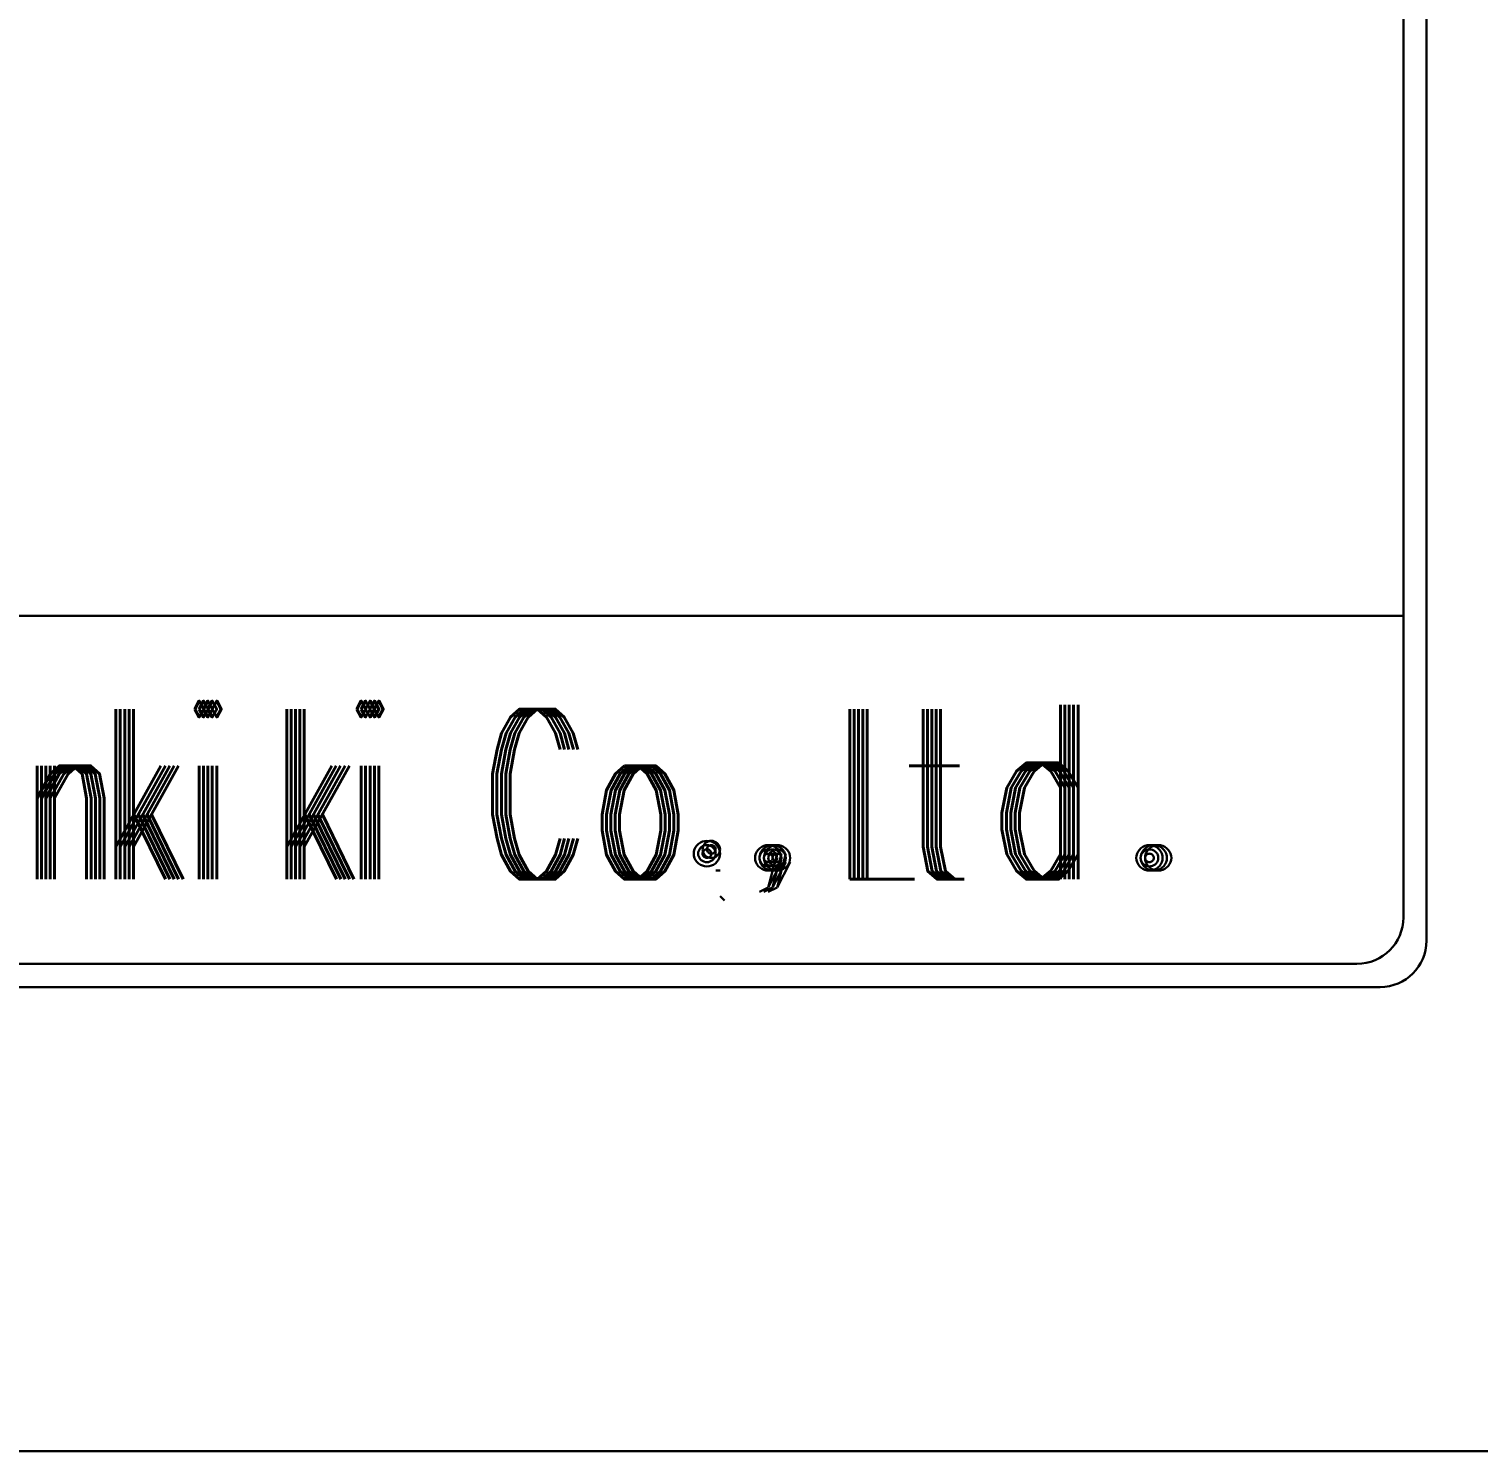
# Model space of a CAD drawing. Header units: millimetres. Extents: x 112 to 1408, y 148 to 1021.
# Drawn here: x 361.4 to 392.63, y 303 to 333.65 of the extents above; entities that cross this region are included whole.
import ezdxf

# ---------------------------------------------------------------- set-up
doc = ezdxf.new("R2010")
doc.units = ezdxf.units.MM
doc.layers.get('0').update_dxf_attribs({"color": 5, "lineweight": 30})
doc.styles.get("Standard").update_dxf_attribs({"font": 'simplex.shx', "width": 0.8, "bigfont": 'extfont.shx'})

msp = doc.modelspace()

# ---------------------------------------------------------------- linework, layer by layer
for p, q in [((391.521, 313.999), (391.521, 359.999)), ((391.021, 314.499), (391.021, 359.499)), ((391.021, 320.999), (247.021, 320.999)), ((377.521, 315.874), (377.332, 315.141)), ((377.616, 315.874), (377.427, 315.141)), ((377.71, 315.874), (377.521, 315.141)), ((376.199, 315.508), (376.294, 315.508)), ((377.616, 315.691), (377.332, 315.141)), ((377.71, 315.691), (377.427, 315.141)), ((377.804, 315.691), (377.521, 315.141)), ((377.332, 315.141), (377.143, 315.049)), ((377.427, 315.141), (377.238, 315.049)), ((377.521, 315.141), (377.332, 315.049)), ((376.294, 314.958), (376.388, 314.866)), ((248.021, 313.499), (390.021, 313.499)), ((247.521, 312.999), (390.521, 312.999)), ((406.521, 302.999), (242.521, 302.999))]:
    msp.add_line(p, q)
for points in [[(376.294, 315.874), (376.289, 315.922), (376.276, 315.968), (376.256, 316.012), (376.227, 316.051), (376.192, 316.085), (376.152, 316.113), (376.107, 316.133), (376.059, 316.145), (376.01, 316.149), (375.961, 316.145), (375.913, 316.133), (375.869, 316.113), (375.828, 316.085), (375.793, 316.051), (375.765, 316.012), (375.744, 315.968), (375.731, 315.922), (375.727, 315.874), (375.731, 315.827), (375.744, 315.78), (375.765, 315.737), (375.793, 315.698), (375.828, 315.664), (375.869, 315.636), (375.913, 315.616), (375.961, 315.604), (376.01, 315.599), (376.059, 315.604), (376.107, 315.616), (376.152, 315.636), (376.192, 315.664), (376.227, 315.698), (376.256, 315.737), (376.276, 315.78), (376.289, 315.827), (376.294, 315.874)], [(376.294, 315.966), (376.291, 315.998), (376.282, 316.029), (376.268, 316.058), (376.249, 316.084), (376.226, 316.106), (376.199, 316.125), (376.169, 316.138), (376.137, 316.147), (376.105, 316.149), (376.072, 316.147), (376.04, 316.138), (376.01, 316.125), (375.983, 316.106), (375.96, 316.084), (375.941, 316.058), (375.927, 316.029), (375.919, 315.998), (375.916, 315.966), (375.919, 315.934), (375.927, 315.903), (375.941, 315.874), (375.96, 315.848), (375.983, 315.826), (376.01, 315.807), (376.04, 315.794), (376.072, 315.785), (376.105, 315.783), (376.137, 315.785), (376.169, 315.794), (376.199, 315.807), (376.226, 315.826), (376.249, 315.848), (376.268, 315.874), (376.282, 315.903), (376.291, 315.934), (376.294, 315.966)], [(376.199, 315.874), (376.196, 315.906), (376.188, 315.937), (376.174, 315.966), (376.155, 315.992), (376.132, 316.015), (376.105, 316.033), (376.075, 316.047), (376.043, 316.055), (376.01, 316.058), (375.977, 316.055), (375.946, 316.047), (375.916, 316.033), (375.889, 316.015), (375.866, 315.992), (375.847, 315.966), (375.833, 315.937), (375.824, 315.906), (375.821, 315.874), (375.824, 315.843), (375.833, 315.812), (375.847, 315.783), (375.866, 315.757), (375.889, 315.734), (375.916, 315.716), (375.946, 315.702), (375.977, 315.694), (376.01, 315.691), (376.043, 315.694), (376.075, 315.702), (376.105, 315.716), (376.132, 315.734), (376.155, 315.757), (376.174, 315.783), (376.188, 315.812), (376.196, 315.843), (376.199, 315.874)], [(376.105, 315.874), (376.103, 315.89), (376.099, 315.906), (376.092, 315.92), (376.083, 315.933), (376.071, 315.945), (376.057, 315.954), (376.042, 315.961), (376.027, 315.965), (376.01, 315.966), (375.994, 315.965), (375.978, 315.961), (375.963, 315.954), (375.949, 315.945), (375.938, 315.933), (375.928, 315.92), (375.921, 315.906), (375.917, 315.89), (375.916, 315.874), (375.917, 315.858), (375.921, 315.843), (375.928, 315.829), (375.938, 315.815), (375.949, 315.804), (375.963, 315.795), (375.978, 315.788), (375.994, 315.784), (376.01, 315.783), (376.027, 315.784), (376.042, 315.788), (376.057, 315.795), (376.071, 315.804), (376.083, 315.815), (376.092, 315.829), (376.099, 315.843), (376.103, 315.858), (376.105, 315.874)], [(376.199, 315.966), (376.198, 315.982), (376.193, 315.997), (376.186, 316.012), (376.177, 316.025), (376.165, 316.036), (376.152, 316.045), (376.137, 316.052), (376.121, 316.056), (376.105, 316.058), (376.088, 316.056), (376.072, 316.052), (376.057, 316.045), (376.044, 316.036), (376.032, 316.025), (376.023, 316.012), (376.016, 315.997), (376.012, 315.982), (376.01, 315.966), (376.012, 315.95), (376.016, 315.935), (376.023, 315.92), (376.032, 315.907), (376.044, 315.896), (376.057, 315.887), (376.072, 315.88), (376.088, 315.876), (376.105, 315.874), (376.121, 315.876), (376.137, 315.88), (376.152, 315.887), (376.165, 315.896), (376.177, 315.907), (376.186, 315.92), (376.193, 315.935), (376.198, 315.95), (376.199, 315.966)], [(377.616, 315.783), (377.611, 315.83), (377.599, 315.877), (377.578, 315.92), (377.549, 315.959), (377.514, 315.993), (377.474, 316.021), (377.429, 316.041), (377.382, 316.054), (377.332, 316.058), (377.283, 316.054), (377.235, 316.041), (377.191, 316.021), (377.15, 315.993), (377.115, 315.959), (377.087, 315.92), (377.066, 315.877), (377.053, 315.83), (377.049, 315.783), (377.053, 315.735), (377.066, 315.689), (377.087, 315.645), (377.115, 315.606), (377.15, 315.572), (377.191, 315.545), (377.235, 315.524), (377.283, 315.512), (377.332, 315.508), (377.382, 315.512), (377.429, 315.524), (377.474, 315.545), (377.514, 315.572), (377.549, 315.606), (377.578, 315.645), (377.599, 315.689), (377.611, 315.735), (377.616, 315.783)], [(377.71, 315.783), (377.706, 315.83), (377.693, 315.877), (377.672, 315.92), (377.644, 315.959), (377.609, 315.993), (377.568, 316.021), (377.524, 316.041), (377.476, 316.054), (377.427, 316.058), (377.378, 316.054), (377.33, 316.041), (377.285, 316.021), (377.245, 315.993), (377.21, 315.959), (377.181, 315.92), (377.161, 315.877), (377.148, 315.83), (377.143, 315.783), (377.148, 315.735), (377.161, 315.689), (377.181, 315.645), (377.21, 315.606), (377.245, 315.572), (377.285, 315.545), (377.33, 315.524), (377.378, 315.512), (377.427, 315.508), (377.476, 315.512), (377.524, 315.524), (377.568, 315.545), (377.609, 315.572), (377.644, 315.606), (377.672, 315.645), (377.693, 315.689), (377.706, 315.735), (377.71, 315.783)], [(377.521, 315.783), (377.518, 315.815), (377.51, 315.845), (377.496, 315.874), (377.477, 315.901), (377.454, 315.923), (377.427, 315.941), (377.397, 315.955), (377.365, 315.963), (377.332, 315.966), (377.3, 315.963), (377.268, 315.955), (377.238, 315.941), (377.211, 315.923), (377.188, 315.901), (377.169, 315.874), (377.155, 315.845), (377.146, 315.815), (377.143, 315.783), (377.146, 315.751), (377.155, 315.72), (377.169, 315.691), (377.188, 315.665), (377.211, 315.642), (377.238, 315.624), (377.268, 315.61), (377.3, 315.602), (377.332, 315.599), (377.365, 315.602), (377.397, 315.61), (377.427, 315.624), (377.454, 315.642), (377.477, 315.665), (377.496, 315.691), (377.51, 315.72), (377.518, 315.751), (377.521, 315.783)], [(377.804, 315.783), (377.8, 315.83), (377.787, 315.877), (377.767, 315.92), (377.738, 315.959), (377.703, 315.993), (377.663, 316.021), (377.618, 316.041), (377.57, 316.054), (377.521, 316.058), (377.472, 316.054), (377.424, 316.041), (377.38, 316.021), (377.339, 315.993), (377.304, 315.959), (377.276, 315.92), (377.255, 315.877), (377.242, 315.83), (377.238, 315.783), (377.242, 315.735), (377.255, 315.689), (377.276, 315.645), (377.304, 315.606), (377.339, 315.572), (377.38, 315.545), (377.424, 315.524), (377.472, 315.512), (377.521, 315.508), (377.57, 315.512), (377.618, 315.524), (377.663, 315.545), (377.703, 315.572), (377.738, 315.606), (377.767, 315.645), (377.787, 315.689), (377.8, 315.735), (377.804, 315.783)], [(377.616, 315.783), (377.613, 315.815), (377.604, 315.845), (377.59, 315.874), (377.571, 315.901), (377.548, 315.923), (377.521, 315.941), (377.491, 315.955), (377.46, 315.963), (377.427, 315.966), (377.394, 315.963), (377.362, 315.955), (377.332, 315.941), (377.305, 315.923), (377.282, 315.901), (377.263, 315.874), (377.249, 315.845), (377.241, 315.815), (377.238, 315.783), (377.241, 315.751), (377.249, 315.72), (377.263, 315.691), (377.282, 315.665), (377.305, 315.642), (377.332, 315.624), (377.362, 315.61), (377.394, 315.602), (377.427, 315.599), (377.46, 315.602), (377.491, 315.61), (377.521, 315.624), (377.548, 315.642), (377.571, 315.665), (377.59, 315.691), (377.604, 315.72), (377.613, 315.751), (377.616, 315.783)], [(377.427, 315.783), (377.425, 315.799), (377.421, 315.814), (377.414, 315.829), (377.405, 315.842), (377.393, 315.853), (377.38, 315.862), (377.365, 315.869), (377.349, 315.873), (377.332, 315.874), (377.316, 315.873), (377.3, 315.869), (377.285, 315.862), (377.272, 315.853), (377.26, 315.842), (377.251, 315.829), (377.244, 315.814), (377.239, 315.799), (377.238, 315.783), (377.239, 315.767), (377.244, 315.751), (377.251, 315.737), (377.26, 315.724), (377.272, 315.713), (377.285, 315.703), (377.3, 315.697), (377.316, 315.692), (377.332, 315.691), (377.349, 315.692), (377.365, 315.697), (377.38, 315.703), (377.393, 315.713), (377.405, 315.724), (377.414, 315.737), (377.421, 315.751), (377.425, 315.767), (377.427, 315.783)], [(377.71, 315.783), (377.707, 315.815), (377.699, 315.845), (377.685, 315.874), (377.666, 315.901), (377.643, 315.923), (377.616, 315.941), (377.586, 315.955), (377.554, 315.963), (377.521, 315.966), (377.488, 315.963), (377.457, 315.955), (377.427, 315.941), (377.4, 315.923), (377.377, 315.901), (377.358, 315.874), (377.344, 315.845), (377.335, 315.815), (377.332, 315.783), (377.335, 315.751), (377.344, 315.72), (377.358, 315.691), (377.377, 315.665), (377.4, 315.642), (377.427, 315.624), (377.457, 315.61), (377.488, 315.602), (377.521, 315.599), (377.554, 315.602), (377.586, 315.61), (377.616, 315.624), (377.643, 315.642), (377.666, 315.665), (377.685, 315.691), (377.699, 315.72), (377.707, 315.751), (377.71, 315.783)], [(377.521, 315.783), (377.52, 315.799), (377.516, 315.814), (377.509, 315.829), (377.499, 315.842), (377.487, 315.853), (377.474, 315.862), (377.459, 315.869), (377.443, 315.873), (377.427, 315.874), (377.41, 315.873), (377.394, 315.869), (377.38, 315.862), (377.366, 315.853), (377.354, 315.842), (377.345, 315.829), (377.338, 315.814), (377.334, 315.799), (377.332, 315.783), (377.334, 315.767), (377.338, 315.751), (377.345, 315.737), (377.354, 315.724), (377.366, 315.713), (377.38, 315.703), (377.394, 315.697), (377.41, 315.692), (377.427, 315.691), (377.443, 315.692), (377.459, 315.697), (377.474, 315.703), (377.487, 315.713), (377.499, 315.724), (377.509, 315.737), (377.516, 315.751), (377.52, 315.767), (377.521, 315.783)], [(377.616, 315.783), (377.614, 315.799), (377.61, 315.814), (377.603, 315.829), (377.594, 315.842), (377.582, 315.853), (377.568, 315.862), (377.553, 315.869), (377.538, 315.873), (377.521, 315.874), (377.505, 315.873), (377.489, 315.869), (377.474, 315.862), (377.46, 315.853), (377.449, 315.842), (377.439, 315.829), (377.432, 315.814), (377.428, 315.799), (377.427, 315.783), (377.428, 315.767), (377.432, 315.751), (377.439, 315.737), (377.449, 315.724), (377.46, 315.713), (377.474, 315.703), (377.489, 315.697), (377.505, 315.692), (377.521, 315.691), (377.538, 315.692), (377.553, 315.697), (377.568, 315.703), (377.582, 315.713), (377.594, 315.724), (377.603, 315.737), (377.61, 315.751), (377.614, 315.767), (377.616, 315.783)], [(385.832, 315.783), (385.827, 315.83), (385.815, 315.877), (385.794, 315.92), (385.765, 315.959), (385.73, 315.993), (385.69, 316.021), (385.645, 316.041), (385.598, 316.054), (385.548, 316.058), (385.499, 316.054), (385.451, 316.041), (385.407, 316.021), (385.366, 315.993), (385.331, 315.959), (385.303, 315.92), (385.282, 315.877), (385.269, 315.83), (385.265, 315.783), (385.269, 315.735), (385.282, 315.689), (385.303, 315.645), (385.331, 315.606), (385.366, 315.572), (385.407, 315.545), (385.451, 315.524), (385.499, 315.512), (385.548, 315.508), (385.598, 315.512), (385.645, 315.524), (385.69, 315.545), (385.73, 315.572), (385.765, 315.606), (385.794, 315.645), (385.815, 315.689), (385.827, 315.735), (385.832, 315.783)], [(385.926, 315.783), (385.922, 315.83), (385.909, 315.877), (385.888, 315.92), (385.86, 315.959), (385.825, 315.993), (385.784, 316.021), (385.74, 316.041), (385.692, 316.054), (385.643, 316.058), (385.594, 316.054), (385.546, 316.041), (385.501, 316.021), (385.461, 315.993), (385.426, 315.959), (385.397, 315.92), (385.377, 315.877), (385.364, 315.83), (385.359, 315.783), (385.364, 315.735), (385.377, 315.689), (385.397, 315.645), (385.426, 315.606), (385.461, 315.572), (385.501, 315.545), (385.546, 315.524), (385.594, 315.512), (385.643, 315.508), (385.692, 315.512), (385.74, 315.524), (385.784, 315.545), (385.825, 315.572), (385.86, 315.606), (385.888, 315.645), (385.909, 315.689), (385.922, 315.735), (385.926, 315.783)], [(385.737, 315.783), (385.734, 315.815), (385.726, 315.845), (385.712, 315.874), (385.693, 315.901), (385.67, 315.923), (385.643, 315.941), (385.613, 315.955), (385.581, 315.963), (385.548, 315.966), (385.516, 315.963), (385.484, 315.955), (385.454, 315.941), (385.427, 315.923), (385.404, 315.901), (385.385, 315.874), (385.371, 315.845), (385.362, 315.815), (385.359, 315.783), (385.362, 315.751), (385.371, 315.72), (385.385, 315.691), (385.404, 315.665), (385.427, 315.642), (385.454, 315.624), (385.484, 315.61), (385.516, 315.602), (385.548, 315.599), (385.581, 315.602), (385.613, 315.61), (385.643, 315.624), (385.67, 315.642), (385.693, 315.665), (385.712, 315.691), (385.726, 315.72), (385.734, 315.751), (385.737, 315.783)], [(386.021, 315.783), (386.016, 315.83), (386.003, 315.877), (385.983, 315.92), (385.954, 315.959), (385.919, 315.993), (385.879, 316.021), (385.834, 316.041), (385.786, 316.054), (385.737, 316.058), (385.688, 316.054), (385.64, 316.041), (385.596, 316.021), (385.555, 315.993), (385.52, 315.959), (385.492, 315.92), (385.471, 315.877), (385.458, 315.83), (385.454, 315.783), (385.458, 315.735), (385.471, 315.689), (385.492, 315.645), (385.52, 315.606), (385.555, 315.572), (385.596, 315.545), (385.64, 315.524), (385.688, 315.512), (385.737, 315.508), (385.786, 315.512), (385.834, 315.524), (385.879, 315.545), (385.919, 315.572), (385.954, 315.606), (385.983, 315.645), (386.003, 315.689), (386.016, 315.735), (386.021, 315.783)], [(385.643, 315.783), (385.641, 315.799), (385.637, 315.814), (385.63, 315.829), (385.621, 315.842), (385.609, 315.853), (385.596, 315.862), (385.581, 315.869), (385.565, 315.873), (385.548, 315.874), (385.532, 315.873), (385.516, 315.869), (385.501, 315.862), (385.488, 315.853), (385.476, 315.842), (385.467, 315.829), (385.46, 315.814), (385.455, 315.799), (385.454, 315.783), (385.455, 315.767), (385.46, 315.751), (385.467, 315.737), (385.476, 315.724), (385.488, 315.713), (385.501, 315.703), (385.516, 315.697), (385.532, 315.692), (385.548, 315.691), (385.565, 315.692), (385.581, 315.697), (385.596, 315.703), (385.609, 315.713), (385.621, 315.724), (385.63, 315.737), (385.637, 315.751), (385.641, 315.767), (385.643, 315.783)]]:
    msp.add_lwpolyline(points)
for centre in [(390.021, 314.499), (390.521, 313.999)]:
    msp.add_arc(centre, 1, 270, 0)

# ---------------------------------------------------------------- texts
for s, height, width, p in [('k', 3.667, 0.618, (362.883, 315.324)), ('k', 3.667, 0.618, (362.978, 315.324)), ('k', 3.667, 0.618, (363.072, 315.324)), ('k', 3.667, 0.618, (363.167, 315.324)), ('k', 3.667, 0.618, (363.261, 315.324)), ('i', 3.667, 0.618, (364.678, 315.324)), ('i', 3.667, 0.618, (364.772, 315.324)), ('i', 3.667, 0.618, (364.867, 315.324)), ('i', 3.667, 0.618, (364.961, 315.324)), ('i', 3.667, 0.618, (365.055, 315.324)), ('k', 3.667, 0.618, (366.566, 315.324)), ('k', 3.667, 0.618, (366.661, 315.324)), ('k', 3.667, 0.618, (366.755, 315.324)), ('k', 3.667, 0.618, (366.85, 315.324)), ('k', 3.667, 0.618, (366.944, 315.324)), ('i', 3.667, 0.618, (368.172, 315.324)), ('i', 3.667, 0.618, (368.266, 315.324)), ('i', 3.667, 0.618, (368.361, 315.324)), ('i', 3.667, 0.618, (368.455, 315.324)), ('i', 3.667, 0.618, (368.55, 315.324)), ('C', 3.667, 0.618, (371.099, 315.324)), ('C', 3.667, 0.618, (371.194, 315.324)), ('C', 3.667, 0.618, (371.288, 315.324)), ('C', 3.667, 0.618, (371.383, 315.324)), ('C', 3.667, 0.618, (371.477, 315.324)), ('L', 3.667, 0.54, (378.749, 315.324)), ('L', 3.667, 0.54, (378.843, 315.324)), ('L', 3.667, 0.54, (378.938, 315.324)), ('L', 3.667, 0.54, (379.032, 315.324)), ('L', 3.667, 0.54, (379.127, 315.324)), ('t', 3.667, 0.643, (380.165, 315.324)), ('t', 3.667, 0.643, (380.26, 315.324)), ('t', 3.667, 0.643, (380.354, 315.324)), ('t', 3.667, 0.643, (380.449, 315.324)), ('t', 3.667, 0.643, (380.543, 315.324)), ('d', 3.758, 0.653, (382.054, 315.324)), ('d', 3.758, 0.653, (382.149, 315.324)), ('d', 3.758, 0.653, (382.243, 315.324)), ('d', 3.758, 0.653, (382.337, 315.324)), ('d', 3.758, 0.653, (382.432, 315.324)), ('n', 3.667, 0.618, (361.184, 315.324)), ('n', 3.667, 0.618, (361.278, 315.324)), ('n', 3.667, 0.618, (361.372, 315.324)), ('n', 3.667, 0.618, (361.467, 315.324)), ('n', 3.667, 0.618, (361.561, 315.324)), ('o', 3.667, 0.618, (373.46, 315.324)), ('o', 3.667, 0.618, (373.555, 315.324)), ('o', 3.667, 0.618, (373.649, 315.324)), ('o', 3.667, 0.618, (373.744, 315.324)), ('o', 3.667, 0.618, (373.838, 315.324))]:
    msp.add_text(s, height=height, dxfattribs=dict(width=width)).set_placement(p)

doc.saveas('drawing.dxf')
